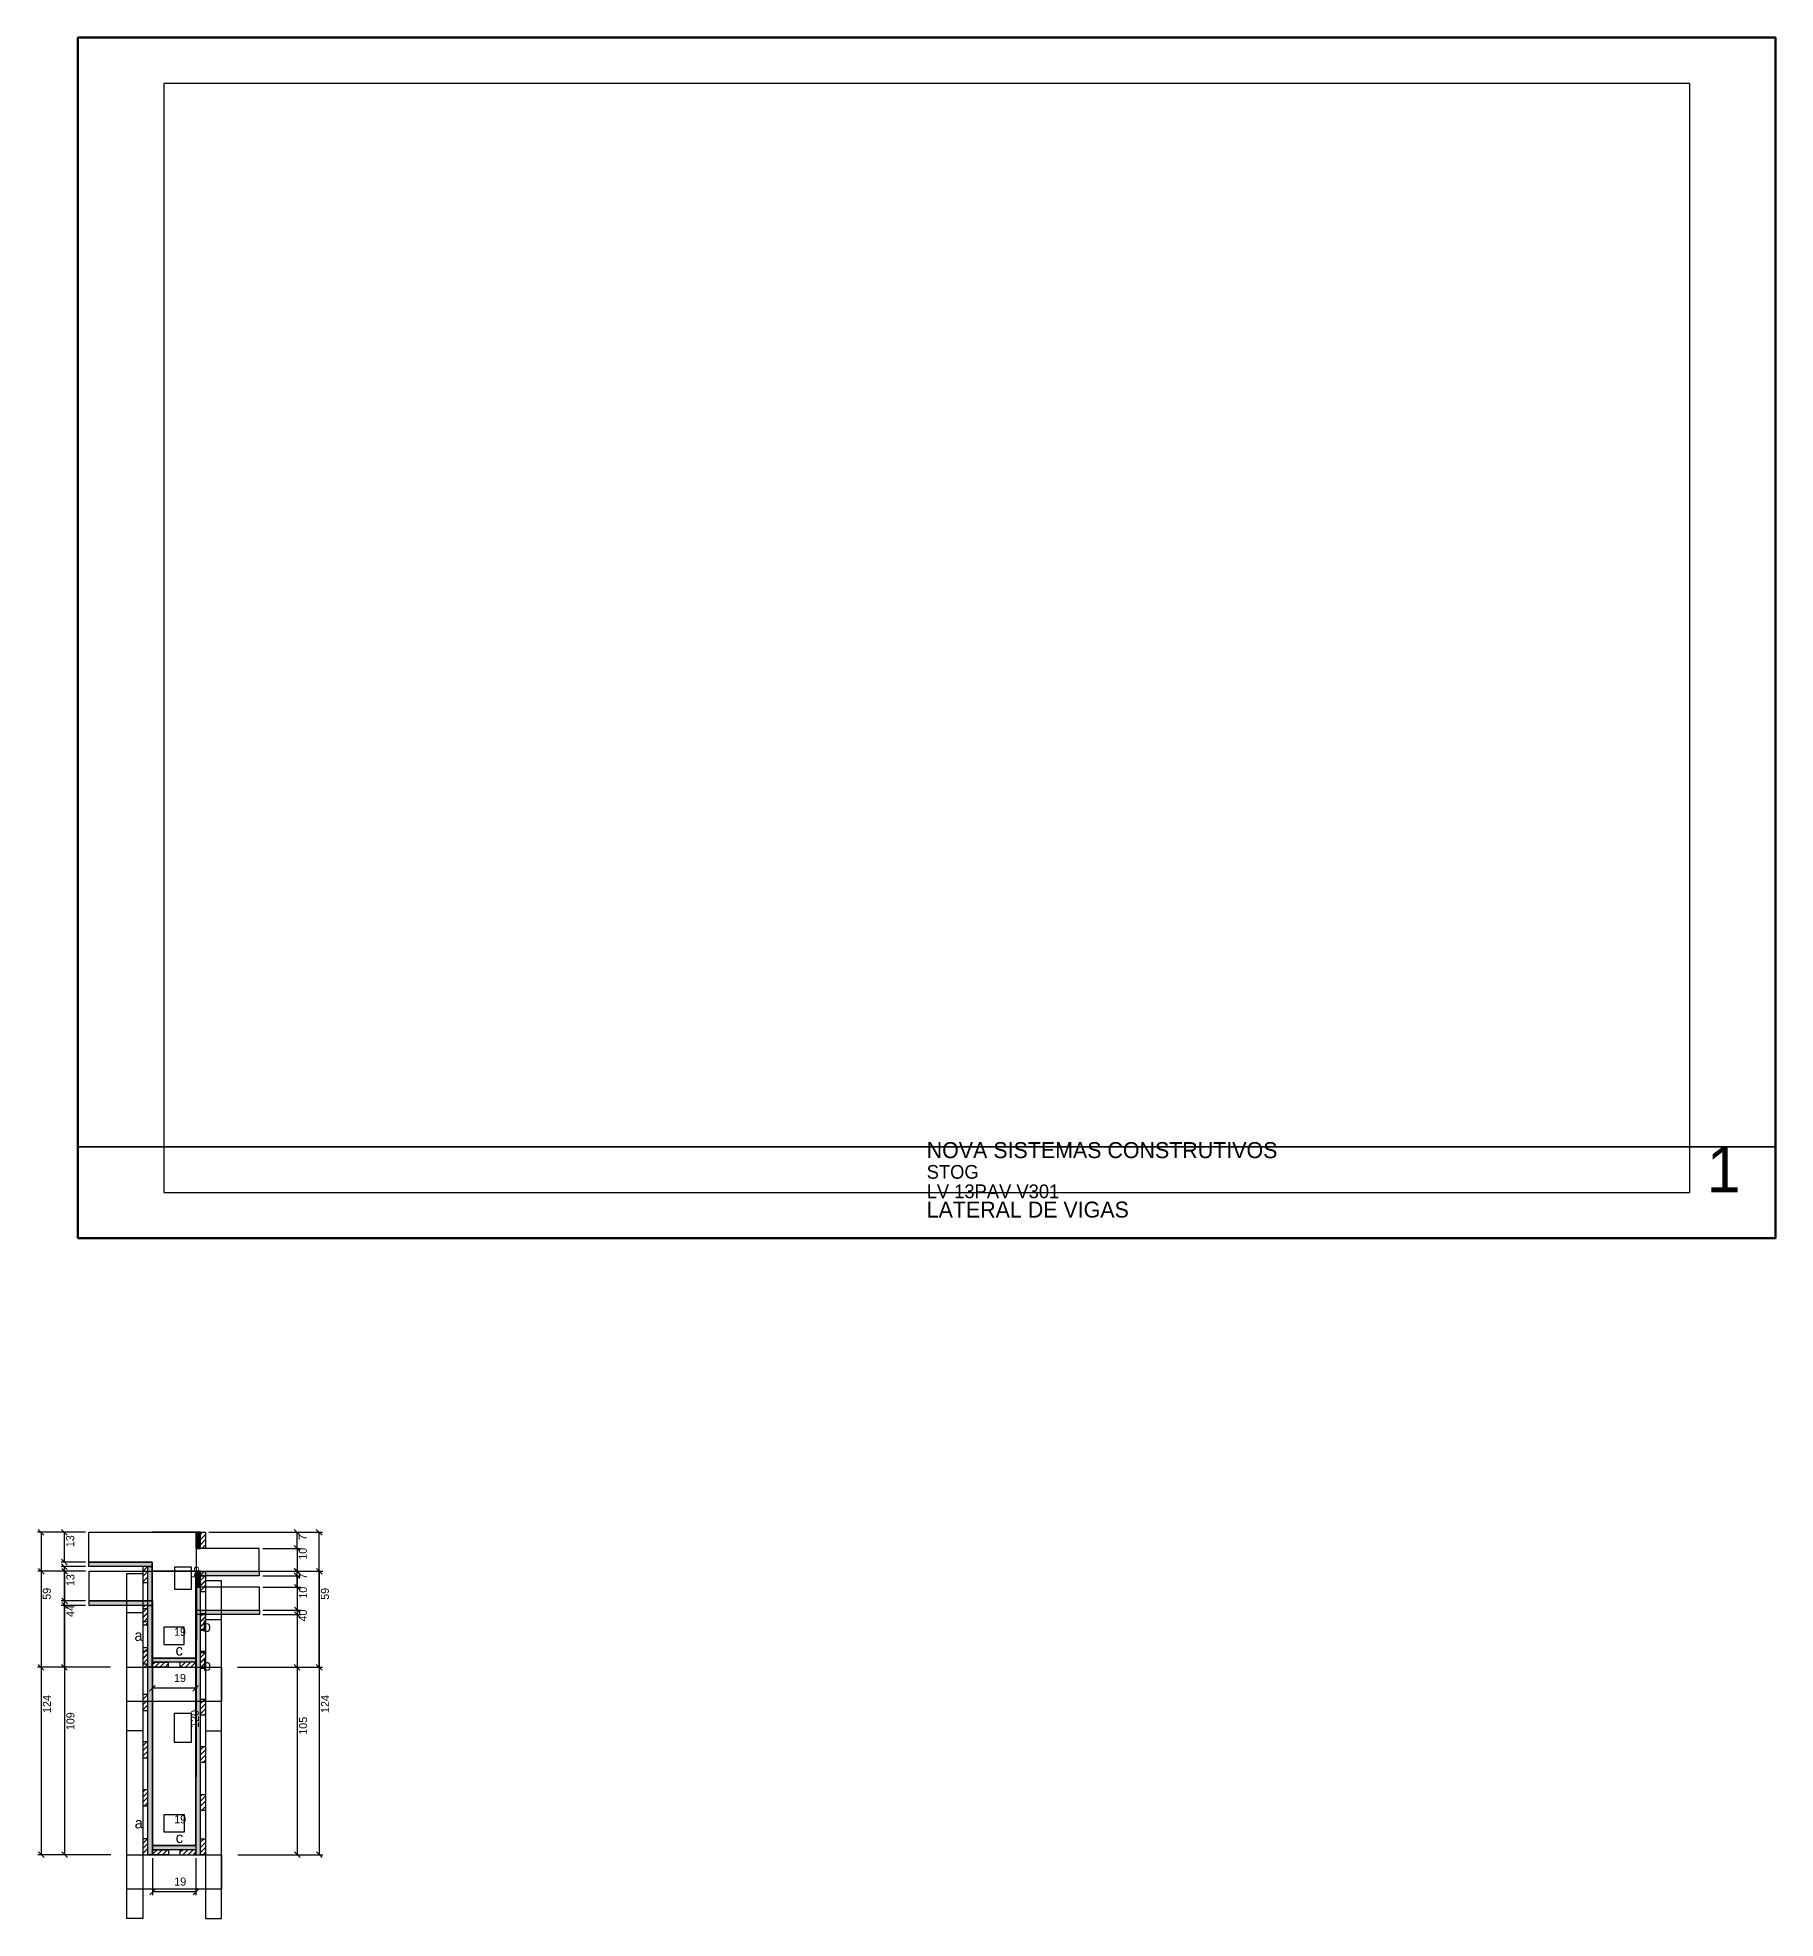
# Model space of a CAD drawing. Extents: x -9000 to 3070, y -1757 to 1250.
# Drawn here: x -35 to 1485, y -395 to 1250 of the extents above; entities that cross this region are included whole.
import ezdxf

# ---------------------------------------------------------------- set-up
doc = ezdxf.new("R2010")
doc.units = 0
for name, color, linetype in [('CARIMBO', 255, 'Continuous'), ('CONCRETO', 251, 'Continuous'), ('COTA', 241, 'Continuous'), ('Cota Seção (2x)', 241, 'Continuous'), ('detalhes', 7, 'Continuous'), ('Folhas', 255, 'Continuous'), ('Hachura', 251, 'Continuous'), ('Madeira', 126, 'Continuous'), ('Painéis', 200, 'Continuous'), ('SARR_3.5x7', 81, 'Continuous')]:
    doc.layers.add(name, color=color, linetype=linetype)

msp = doc.modelspace()

# ---------------------------------------------------------------- hatches: boundary and pattern name
at = {"layer": 'Hachura'}
h = msp.add_hatch(color=7, dxfattribs=at)
h.dxf.hatch_style = 1
h.paths.add_polyline_path([(107.05, -57.25), (103.45, -57.25), (103.45, -71.25), (107.05, -71.25), (107.05, -57.25)])
h = msp.add_hatch(dxfattribs=at)
h.set_pattern_fill('ANSI31')
h.paths.add_polyline_path([(111.45, -71.25), (107.05, -71.25), (107.05, -57.25), (111.45, -57.25), (111.45, -71.25)])
h = msp.add_hatch(color=7, dxfattribs=at)
h.dxf.hatch_style = 1
h.paths.add_polyline_path([(9.45, -87.25), (9.45, -83.25), (65.05, -83.25), (65.05, -87.25), (9.45, -87.25)])
h = msp.add_hatch(dxfattribs=at)
h.set_pattern_fill('ANSI31')
h.paths.add_polyline_path([(56.65, -101.25), (61.05, -101.25), (61.05, -87.25), (56.65, -87.25), (56.65, -101.25)])
h = msp.add_hatch(color=7, dxfattribs=at)
h.dxf.hatch_style = 1
h.paths.add_polyline_path([(61.05, -87.25), (65.05, -87.25), (65.05, -175.25), (61.05, -175.25), (61.05, -87.25)])
h = msp.add_hatch(color=7, dxfattribs=at)
h.dxf.hatch_style = 1
h.paths.add_polyline_path([(103.05, -95.25), (103.05, -91.25), (158.65, -91.25), (158.65, -95.25), (103.05, -95.25)])
h = msp.add_hatch(color=7, dxfattribs=at)
h.dxf.hatch_style = 1
h.paths.add_polyline_path([(103.05, -95.25), (107.05, -95.25), (107.05, -175.25), (103.05, -175.25), (103.05, -95.25)])
h = msp.add_hatch(color=7, dxfattribs=at)
h.dxf.hatch_style = 1
h.paths.add_polyline_path([(107.25, -91.25), (103.65, -91.25), (103.65, -105.25), (107.25, -105.25), (107.25, -91.25)])
h = msp.add_hatch(dxfattribs=at)
h.set_pattern_fill('ANSI31')
h.paths.add_polyline_path([(111.45, -109.25), (107.05, -109.25), (107.05, -95.25), (111.45, -95.25), (111.45, -109.25)])
h = msp.add_hatch(dxfattribs=at)
h.set_pattern_fill('ANSI31')
h.paths.add_polyline_path([(111.65, -105.25), (107.25, -105.25), (107.25, -91.25), (111.65, -91.25), (111.65, -105.25)])
h = msp.add_hatch(color=7, dxfattribs=at)
h.dxf.hatch_style = 1
h.paths.add_polyline_path([(9.65, -121.25), (9.65, -117.25), (65.25, -117.25), (65.25, -121.25), (9.65, -121.25)])
h = msp.add_hatch(dxfattribs=at)
h.set_pattern_fill('ANSI31')
h.paths.add_polyline_path([(56.65, -138.25), (61.05, -138.25), (61.05, -124.25), (56.65, -124.25), (56.65, -138.25)])
h = msp.add_hatch(dxfattribs=at)
h.set_pattern_fill('ANSI31')
h.paths.add_polyline_path([(56.85, -135.25), (61.25, -135.25), (61.25, -121.25), (56.85, -121.25), (56.85, -135.25)])
h = msp.add_hatch(color=7, dxfattribs=at)
h.dxf.hatch_style = 1
h.paths.add_polyline_path([(61.25, -121.25), (65.25, -121.25), (65.25, -339.25), (61.25, -339.25), (61.25, -121.25)])
h = msp.add_hatch(color=7, dxfattribs=at)
h.dxf.hatch_style = 1
h.paths.add_polyline_path([(103.25, -129.25), (103.25, -125.25), (158.85, -125.25), (158.85, -129.25), (103.25, -129.25)])
h = msp.add_hatch(color=7, dxfattribs=at)
h.dxf.hatch_style = 1
h.paths.add_polyline_path([(103.25, -129.25), (107.25, -129.25), (107.25, -339.25), (103.25, -339.25), (103.25, -129.25)])
h = msp.add_hatch(dxfattribs=at)
h.set_pattern_fill('ANSI31')
h.paths.add_polyline_path([(111.45, -142.25), (107.05, -142.25), (107.05, -128.25), (111.45, -128.25), (111.45, -142.25)])
h = msp.add_hatch(dxfattribs=at)
h.set_pattern_fill('ANSI31')
h.paths.add_polyline_path([(111.65, -143.25), (107.25, -143.25), (107.25, -129.25), (111.65, -129.25), (111.65, -143.25)])
h = msp.add_hatch(dxfattribs=at)
h.set_pattern_fill('ANSI31')
h.paths.add_polyline_path([(56.65, -175.25), (61.05, -175.25), (61.05, -161.25), (56.65, -161.25), (56.65, -175.25)])
h = msp.add_hatch(dxfattribs=at)
h.set_pattern_fill('ANSI31')
h.paths.add_polyline_path([(56.85, -172.25), (61.25, -172.25), (61.25, -158.25), (56.85, -158.25), (56.85, -172.25)])
h = msp.add_hatch(dxfattribs=at)
h.set_pattern_fill('ANSI31')
h.paths.add_polyline_path([(111.45, -175.25), (107.05, -175.25), (107.05, -161.25), (111.45, -161.25), (111.45, -175.25)])
h = msp.add_hatch(dxfattribs=at)
h.set_pattern_fill('ANSI31')
h.paths.add_polyline_path([(111.65, -176.25), (107.25, -176.25), (107.25, -162.25), (111.65, -162.25), (111.65, -176.25)])
h = msp.add_hatch(color=7, dxfattribs=at)
h.dxf.hatch_style = 1
h.paths.add_polyline_path([(65.05, -170.85), (65.05, -167.25), (103.05, -167.25), (103.05, -170.85), (65.05, -170.85)])
h = msp.add_hatch(dxfattribs=at)
h.set_pattern_fill('ANSI31')
h.paths.add_polyline_path([(65.05, -175.25), (65.05, -170.85), (79.05, -170.85), (79.05, -175.25), (65.05, -175.25)])
h = msp.add_hatch(dxfattribs=at)
h.set_pattern_fill('ANSI31')
h.paths.add_polyline_path([(103.05, -175.25), (103.05, -170.85), (89.05, -170.85), (89.05, -175.25), (103.05, -175.25)])
h = msp.add_hatch(dxfattribs=at)
h.set_pattern_fill('ANSI31')
h.paths.add_polyline_path([(56.85, -213.055), (61.25, -213.055), (61.25, -199.055), (56.85, -199.055), (56.85, -213.055)])
h = msp.add_hatch(dxfattribs=at)
h.set_pattern_fill('ANSI31')
h.paths.add_polyline_path([(111.65, -217.055), (107.25, -217.055), (107.25, -203.055), (111.65, -203.055), (111.65, -217.055)])
h = msp.add_hatch(dxfattribs=at)
h.set_pattern_fill('ANSI31')
h.paths.add_polyline_path([(56.85, -254.604), (61.25, -254.604), (61.25, -240.604), (56.85, -240.604), (56.85, -254.604)])
h = msp.add_hatch(dxfattribs=at)
h.set_pattern_fill('ANSI31')
h.paths.add_polyline_path([(111.65, -258.604), (107.25, -258.604), (107.25, -244.604), (111.65, -244.604), (111.65, -258.604)])
h = msp.add_hatch(dxfattribs=at)
h.set_pattern_fill('ANSI31')
h.paths.add_polyline_path([(56.85, -296.568), (61.25, -296.568), (61.25, -282.568), (56.85, -282.568), (56.85, -296.568)])
h = msp.add_hatch(dxfattribs=at)
h.set_pattern_fill('ANSI31')
h.paths.add_polyline_path([(111.65, -300.568), (107.25, -300.568), (107.25, -286.568), (111.65, -286.568), (111.65, -300.568)])
h = msp.add_hatch(dxfattribs=at)
h.set_pattern_fill('ANSI31')
h.paths.add_polyline_path([(56.85, -339.25), (61.25, -339.25), (61.25, -325.25), (56.85, -325.25), (56.85, -339.25)])
h = msp.add_hatch(dxfattribs=at)
h.set_pattern_fill('ANSI31')
h.paths.add_polyline_path([(111.65, -339.25), (107.25, -339.25), (107.25, -325.25), (111.65, -325.25), (111.65, -339.25)])
h = msp.add_hatch(color=7, dxfattribs=at)
h.dxf.hatch_style = 1
h.paths.add_polyline_path([(65.25, -334.85), (65.25, -331.25), (103.25, -331.25), (103.25, -334.85), (65.25, -334.85)])
h = msp.add_hatch(dxfattribs=at)
h.set_pattern_fill('ANSI31')
h.paths.add_polyline_path([(65.25, -339.25), (65.25, -334.85), (79.25, -334.85), (79.25, -339.25), (65.25, -339.25)])
h = msp.add_hatch(dxfattribs=at)
h.set_pattern_fill('ANSI31')
h.paths.add_polyline_path([(103.25, -339.25), (103.25, -334.85), (89.25, -334.85), (89.25, -339.25), (103.25, -339.25)])

# ---------------------------------------------------------------- linework, layer by layer
at = {"layer": 'CARIMBO', "lineweight": 35}
msp.add_line((0, 280), (1485, 280), dxfattribs=at)
at = {"layer": 'CONCRETO', "color": 251}
for points in [[(9.45, -83.25), (9.45, -57.25), (65.05, -57.25), (65.05, -57.25), (103.45, -57.25), (103.05, -167.25), (65.05, -167.25), (65.05, -83.25)], [(9.65, -117.25), (9.65, -91.25), (65.25, -91.25), (65.25, -91.25), (103.65, -91.25), (103.25, -331.25), (65.25, -331.25), (65.25, -117.25)]]:
    msp.add_lwpolyline(points, close=True, dxfattribs=at)
for points in [[(65.05, -87.25), (65.05, -167.25), (103.05, -167.25), (103.05, -91.25), (158.65, -91.25), (158.65, -71.25), (103.45, -71.25), (103.45, -57.25), (65.05, -57.25)], [(65.25, -121.25), (65.25, -331.25), (103.25, -331.25), (103.25, -125.25), (158.85, -125.25), (158.85, -105.25), (103.65, -105.25), (103.65, -91.25), (65.25, -91.25)]]:
    msp.add_lwpolyline(points, dxfattribs=at)
at = {"layer": 'COTA', "color": 4}
for p, q in [((6.45, -57.25), (-35.316, -57.25)), ((-32.316, -57.25), (-32.316, -175.25)), ((6.45, -57.25), (-14.822, -57.25)), ((-11.822, -83.25), (-11.822, -57.25)), ((114.45, -57.25), (214.027, -57.25)), ((161.65, -57.25), (194.707, -57.25)), ((191.707, -71.25), (191.707, -57.25)), ((211.027, -175.25), (211.027, -57.25)), ((161.65, -71.25), (194.707, -71.25)), ((161.65, -71.25), (194.707, -71.25)), ((191.707, -71.25), (191.707, -91.25)), ((6.65, -91.25), (-35.116, -91.25)), ((-32.116, -91.25), (-32.116, -339.25)), ((6.45, -83.25), (-14.822, -83.25)), ((6.45, -87.25), (-14.822, -87.25)), ((6.65, -91.25), (-14.622, -91.25)), ((-11.822, -175.25), (-11.822, -87.25)), ((-11.622, -117.25), (-11.622, -91.25)), ((114.65, -91.25), (214.227, -91.25)), ((161.65, -91.25), (194.707, -91.25)), ((161.65, -95.25), (194.707, -95.25)), ((161.85, -91.25), (194.907, -91.25)), ((191.707, -95.25), (191.707, -175.25)), ((191.907, -105.25), (191.907, -91.25)), ((211.227, -339.25), (211.227, -91.25)), ((161.85, -105.25), (194.907, -105.25)), ((161.85, -105.25), (194.907, -105.25)), ((191.907, -105.25), (191.907, -125.25)), ((6.65, -117.25), (-14.622, -117.25)), ((6.65, -121.25), (-14.622, -121.25)), ((-11.622, -339.25), (-11.622, -121.25)), ((161.85, -125.25), (194.907, -125.25)), ((161.85, -129.25), (194.907, -129.25)), ((191.907, -129.25), (191.907, -339.25)), ((3.814, -175.25), (-35.316, -175.25)), ((28.45, -175.25), (-14.822, -175.25)), ((65.05, -178.25), (65.05, -196.62)), ((103.05, -178.25), (103.05, -196.62)), ((139.65, -175.25), (214.027, -175.25)), ((139.65, -175.25), (194.707, -175.25)), ((103.05, -193.62), (65.05, -193.62)), ((4.014, -339.25), (-35.116, -339.25)), ((28.65, -339.25), (-14.622, -339.25)), ((65.25, -342.25), (65.25, -374.677)), ((103.25, -342.25), (103.25, -374.677)), ((139.85, -339.25), (214.227, -339.25)), ((139.85, -339.25), (194.907, -339.25)), ((103.25, -371.677), (65.25, -371.677))]:
    msp.add_line(p, q, dxfattribs=at)
at = {"layer": 'COTA'}
for points in [[(-29.816, -59.75), (-34.816, -54.75)], [(-9.322, -59.75), (-14.322, -54.75)], [(194.207, -59.75), (189.207, -54.75)], [(213.527, -59.75), (208.527, -54.75)], [(-14.322, -80.75), (-9.322, -85.75)], [(194.207, -73.75), (189.207, -68.75)], [(189.207, -68.75), (194.207, -73.75)], [(-29.616, -93.75), (-34.616, -88.75)], [(-9.322, -89.75), (-14.322, -84.75)], [(-9.122, -93.75), (-14.122, -88.75)], [(189.207, -88.75), (194.207, -93.75)], [(194.207, -97.75), (189.207, -92.75)], [(194.407, -93.75), (189.407, -88.75)], [(213.727, -93.75), (208.727, -88.75)], [(-14.122, -114.75), (-9.122, -119.75)], [(194.407, -107.75), (189.407, -102.75)], [(189.407, -102.75), (194.407, -107.75)], [(-9.122, -123.75), (-14.122, -118.75)], [(189.407, -122.75), (194.407, -127.75)], [(194.407, -131.75), (189.407, -126.75)], [(-34.816, -172.75), (-29.816, -177.75)], [(-14.322, -172.75), (-9.322, -177.75)], [(189.207, -172.75), (194.207, -177.75)], [(208.527, -172.75), (213.527, -177.75)], [(67.55, -191.12), (62.55, -196.12)], [(100.55, -196.12), (105.55, -191.12)], [(-34.616, -336.75), (-29.616, -341.75)], [(-14.122, -336.75), (-9.122, -341.75)], [(189.407, -336.75), (194.407, -341.75)], [(208.727, -336.75), (213.727, -341.75)], [(67.75, -369.177), (62.75, -374.177)], [(100.75, -374.177), (105.75, -369.177)]]:
    msp.add_lwpolyline(points, dxfattribs=at)
at = {"layer": 'Cota Seção (2x)', "color": 180}
for p, q in [((99.45, -87.583), (84.45, -87.583)), ((84.45, -87.583), (84.45, -106.917)), ((99.45, -106.917), (99.45, -87.583)), ((84.45, -106.917), (99.45, -106.917)), ((93.05, -140.25), (75.05, -140.25)), ((75.05, -140.25), (75.05, -155.25)), ((93.05, -155.25), (93.05, -140.25)), ((75.05, -155.25), (93.05, -155.25)), ((99.25, -215.75), (84.25, -215.75)), ((84.25, -215.75), (84.25, -240.75)), ((99.25, -240.75), (99.25, -215.75)), ((84.25, -240.75), (99.25, -240.75)), ((93.25, -304.25), (75.25, -304.25)), ((75.25, -304.25), (75.25, -319.25)), ((93.25, -319.25), (93.25, -304.25)), ((75.25, -319.25), (93.25, -319.25))]:
    msp.add_line(p, q, dxfattribs=at)
at = {"layer": 'Folhas', "lineweight": 50}
msp.add_lwpolyline([(0, 200), (1485, 200), (1485, 1250), (0, 1250)], close=True, dxfattribs=at)
at = {"layer": 'Folhas', "lineweight": 25}
msp.add_lwpolyline([(75, 240), (1410, 240), (1410, 1210), (75, 1210)], close=True, dxfattribs=at)
at = {"layer": 'Madeira', "color": 126}
for points in [[(111.45, -71.25), (107.05, -71.25), (107.05, -57.25), (111.45, -57.25)], [(56.65, -101.25), (61.05, -101.25), (61.05, -87.25), (56.65, -87.25)], [(111.45, -109.25), (107.05, -109.25), (107.05, -95.25), (111.45, -95.25)], [(111.65, -105.25), (107.25, -105.25), (107.25, -91.25), (111.65, -91.25)], [(56.65, -138.25), (61.05, -138.25), (61.05, -124.25), (56.65, -124.25)], [(56.85, -135.25), (61.25, -135.25), (61.25, -121.25), (56.85, -121.25)], [(111.45, -142.25), (107.05, -142.25), (107.05, -128.25), (111.45, -128.25)], [(111.65, -143.25), (107.25, -143.25), (107.25, -129.25), (111.65, -129.25)], [(56.65, -175.25), (61.05, -175.25), (61.05, -161.25), (56.65, -161.25)], [(56.85, -172.25), (61.25, -172.25), (61.25, -158.25), (56.85, -158.25)], [(111.45, -175.25), (107.05, -175.25), (107.05, -161.25), (111.45, -161.25)], [(111.65, -176.25), (107.25, -176.25), (107.25, -162.25), (111.65, -162.25)], [(65.05, -175.25), (65.05, -170.85), (79.05, -170.85), (79.05, -175.25)], [(103.05, -175.25), (103.05, -170.85), (89.05, -170.85), (89.05, -175.25)], [(56.85, -213.055), (61.25, -213.055), (61.25, -199.055), (56.85, -199.055)], [(111.65, -217.055), (107.25, -217.055), (107.25, -203.055), (111.65, -203.055)], [(56.85, -254.604), (61.25, -254.604), (61.25, -240.604), (56.85, -240.604)], [(111.65, -258.604), (107.25, -258.604), (107.25, -244.604), (111.65, -244.604)], [(56.85, -296.568), (61.25, -296.568), (61.25, -282.568), (56.85, -282.568)], [(111.65, -300.568), (107.25, -300.568), (107.25, -286.568), (111.65, -286.568)], [(56.85, -339.25), (61.25, -339.25), (61.25, -325.25), (56.85, -325.25)], [(111.65, -339.25), (107.25, -339.25), (107.25, -325.25), (111.65, -325.25)], [(65.25, -339.25), (65.25, -334.85), (79.25, -334.85), (79.25, -339.25)], [(103.25, -339.25), (103.25, -334.85), (89.25, -334.85), (89.25, -339.25)]]:
    msp.add_lwpolyline(points, close=True, dxfattribs=at)
at = {"layer": 'Painéis', "color": 200}
for points in [[(107.05, -57.25), (103.45, -57.25), (103.45, -71.25), (107.05, -71.25)], [(9.45, -87.25), (9.45, -83.25), (65.05, -83.25), (65.05, -87.25)], [(61.05, -87.25), (65.05, -87.25), (65.05, -175.25), (61.05, -175.25)], [(103.05, -95.25), (103.05, -91.25), (158.65, -91.25), (158.65, -95.25)], [(107.05, -95.25), (103.05, -95.25), (103.05, -175.25), (107.05, -175.25)], [(107.25, -91.25), (103.65, -91.25), (103.65, -105.25), (107.25, -105.25)], [(9.65, -121.25), (9.65, -117.25), (65.25, -117.25), (65.25, -121.25)], [(61.25, -121.25), (65.25, -121.25), (65.25, -339.25), (61.25, -339.25)], [(103.25, -129.25), (103.25, -125.25), (158.85, -125.25), (158.85, -129.25)], [(107.25, -129.25), (103.25, -129.25), (103.25, -339.25), (107.25, -339.25)], [(65.05, -170.85), (65.05, -167.25), (103.05, -167.25), (103.05, -170.85)], [(65.25, -334.85), (65.25, -331.25), (103.25, -331.25), (103.25, -334.85)]]:
    msp.add_lwpolyline(points, close=True, dxfattribs=at)
at = {"layer": 'SARR_3.5x7', "color": 81}
for points in [[(42.65, -93.25), (56.65, -93.25), (56.65, -230.89), (42.65, -230.89)], [(125.45, -99.65), (111.45, -99.65), (111.45, -230.89), (125.45, -230.89)], [(42.85, -127.25), (56.85, -127.25), (56.85, -394.89), (42.85, -394.89)], [(125.65, -133.65), (111.65, -133.65), (111.65, -394.89), (125.65, -394.89)], [(42.65, -175.25), (125.45, -175.25), (125.45, -205.308), (42.65, -205.308)], [(42.85, -339.25), (125.65, -339.25), (125.65, -369.308), (42.85, -369.308)]]:
    msp.add_lwpolyline(points, close=True, dxfattribs=at)

# ---------------------------------------------------------------- texts
at = {"layer": 'CARIMBO'}
for s, height, p in [('NOVA SISTEMAS CONSTRUTIVOS', 14, (742.5, 270)), ('1', 40, (1425, 240)), ('STOG', 12, (742.5, 252)), ('LV 13PAV V301', 12, (742.5, 235)), ('LATERAL DE VIGAS', 14, (742.5, 218))]:
    msp.add_text(s, height=height, dxfattribs=at).set_placement(p)
at = {"layer": 'COTA', "color": 1}
for s, p in [('13', (-3.322, -70.25)), ('7', (200.207, -64.25)), ('10', (200.207, -81.25)), ('13', (-3.122, -104.25)), ('7', (200.407, -98.25)), ('59', (-23.816, -116.25)), ('10', (200.407, -115.25)), ('59', (219.527, -116.25)), ('44', (-3.322, -131.25)), ('40', (200.207, -135.25)), ('124', (-23.616, -215.25)), ('124', (219.727, -215.25)), ('109', (-3.122, -230.25)), ('105', (200.407, -234.25))]:
    msp.add_text(s, height=7, rotation=90, dxfattribs=at).set_placement(p)
for p in [(84.05, -188.12), (84.25, -366.177)]:
    msp.add_text('19', height=7, dxfattribs=at).set_placement(p)
at = {"layer": 'Cota Seção (2x)', "color": 1}
for s, p in [('55', (105.95, -97.25)), ('120', (105.75, -228.25))]:
    msp.add_text(s, height=7, rotation=90, dxfattribs=at).set_placement(p)
for p in [(84.05, -147.75), (84.25, -311.75)]:
    msp.add_text('19', height=7, dxfattribs=at).set_placement(p)
at = {"layer": 'detalhes', "color": 4}
for s, p in [('a', (49.419, -152.205)), ('b', (109.143, -144.235)), ('c', (85.348, -165.014)), ('b', (109.343, -178.235)), ('a', (49.619, -316.205)), ('c', (85.548, -329.014))]:
    msp.add_text(s, height=9.6, dxfattribs=at).set_placement(p)

doc.saveas('drawing.dxf')
